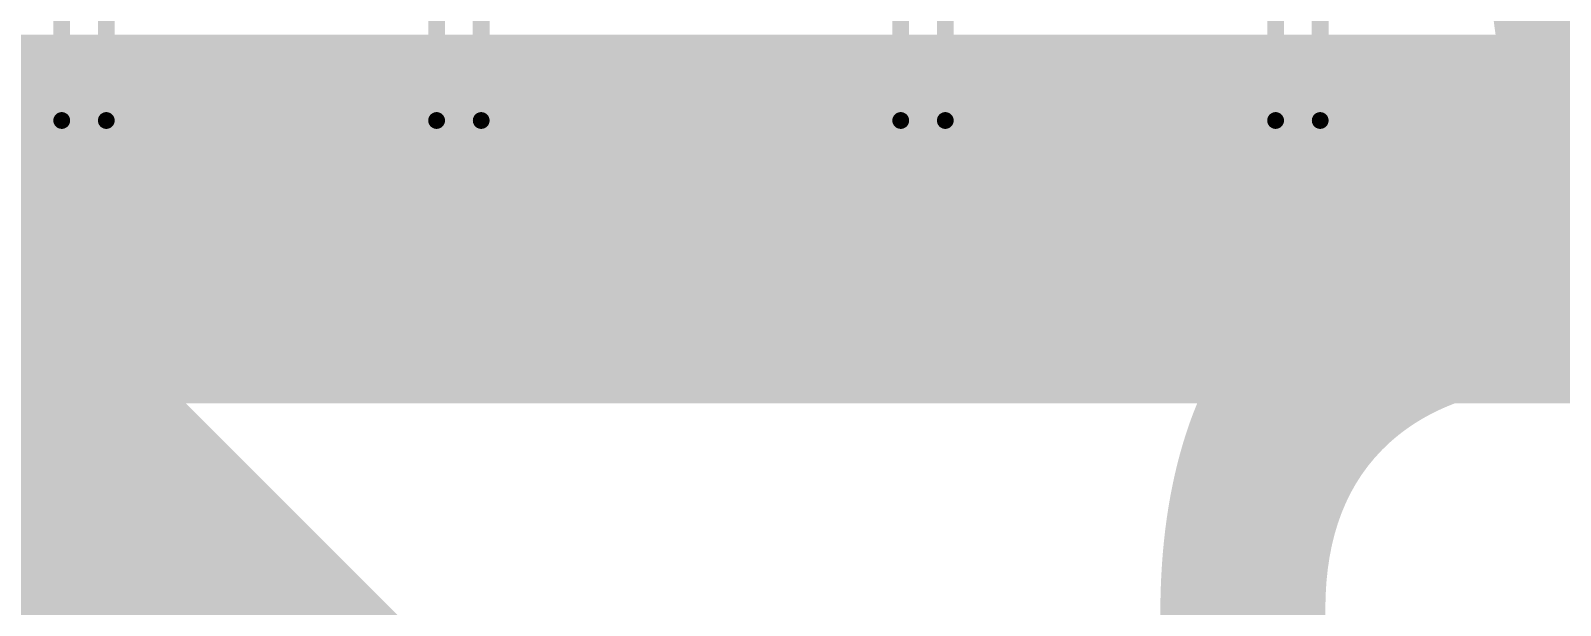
# Model space of a CAD drawing. Header units: inches. Extents: x -6 to 5433, y -4 to 5447.
# Drawn here: x 5.858 to 7.015, y 29.92 to 30.356 of the extents above; entities that cross this region are included whole.
import ezdxf

# ---------------------------------------------------------------- set-up
doc = ezdxf.new("R2010")
doc.units = ezdxf.units.IN
for name, color, linetype in [('Bottom Layer', 5, 'Continuous'), ('Bottom Overlay', 54, 'Continuous'), ('Ground', 16, 'Continuous'), ('Mechanical 4', 56, 'Continuous'), ('Top Layer', 1, 'Continuous'), ('Top Overlay', 2, 'Continuous')]:
    doc.layers.add(name, color=color, linetype=linetype)
doc.styles.add('Arial', font='', dxfattribs={"height": 0.2})
doc.styles.add('Arial_Bold', font='', dxfattribs={"height": 0.2})
doc.styles.get('Arial').set_extended_font_data('Arial')
doc.styles.get('Arial_Bold').set_extended_font_data('Arial', bold=True)

# ---------------------------------------------------------------- blocks, each defined once
blk = doc.blocks.new('QTH_030_01_L_D_A_K_TR_154')
at = {"layer": 'Top Overlay', "style": 'Arial'}
blk.add_text('60', height=0.7619999999999999, dxfattribs=at).set_placement((7.21018624, -2.0066))

msp = doc.modelspace()

# ---------------------------------------------------------------- linework, layer by layer
at = {"layer": 'Bottom Layer'}
msp.add_lwpolyline([(4.55450194, 30.2128428, 0.2794, 0.2794, 0), (14.32753294, 30.2128428, 0.2794, 0.2794, 0)], format="xyseb", dxfattribs=at)
at = {"layer": 'Ground'}
msp.add_lwpolyline([(4.8006, 31.10394084, 0.2032, 0.2032, 0), (15.09579404, 20.8087468, 0.2032, 0.2032, 0)], format="xyseb", dxfattribs=at)
at = {"layer": 'Mechanical 4'}
for points in [[(5.8811541, 30.28744514, 0.0127, 0.0127, 0), (5.8811541, 31.07494674, 0.0127, 0.0127, 0)], [(6.516154099999999, 30.28744514, 0.0127, 0.0127, 0), (6.516154099999999, 31.07494674, 0.0127, 0.0127, 0)], [(5.91490562, 30.28744514, 0.0127, 0.0127, 0), (5.91490562, 30.89440862, 0.0127, 0.0127, 0)], [(6.16490512, 30.28744514, 0.0127, 0.0127, 0), (6.16490512, 30.89440862, 0.0127, 0.0127, 0)], [(6.54990562, 30.28744514, 0.0127, 0.0127, 0), (6.54990562, 30.89440862, 0.0127, 0.0127, 0)], [(6.799905119999999, 30.28744514, 0.0127, 0.0127, 0), (6.799905119999999, 30.89440862, 0.0127, 0.0127, 0)], [(6.1986541, 30.28744514, 0.0127, 0.0127, 0), (6.1986541, 30.66994628, 0.0127, 0.0127, 0)], [(6.8336541, 30.28744514, 0.0127, 0.0127, 0), (6.8336541, 30.66994628, 0.0127, 0.0127, 0)], [(5.8811541, 30.28744514, 0.0127, 0.0127, 0), (6.1986541, 30.28744514, 0.0127, 0.0127, 0)], [(6.516154099999999, 30.28744514, 0.0127, 0.0127, 0), (6.8336541, 30.28744514, 0.0127, 0.0127, 0)]]:
    msp.add_lwpolyline(points, format="xyseb", dxfattribs=at)
for points in [[(5.877979099999999, 30.28744514, 0.00635, 0.00635, 1), (5.8843291, 30.28744514, 0.00635, 0.00635, 1)], [(5.877979099999999, 30.28744514, 0.00635, 0.00635, 1), (5.8843291, 30.28744514, 0.00635, 0.00635, 1)], [(5.911730619999999, 30.28744514, 0.00635, 0.00635, 1), (5.91808062, 30.28744514, 0.00635, 0.00635, 1)], [(6.16173012, 30.28744514, 0.00635, 0.00635, 1), (6.168080119999999, 30.28744514, 0.00635, 0.00635, 1)], [(6.1954791, 30.28744514, 0.00635, 0.00635, 1), (6.201829099999999, 30.28744514, 0.00635, 0.00635, 1)], [(6.1954791, 30.28744514, 0.00635, 0.00635, 1), (6.201829099999999, 30.28744514, 0.00635, 0.00635, 1)], [(6.512979099999999, 30.28744514, 0.00635, 0.00635, 1), (6.5193291, 30.28744514, 0.00635, 0.00635, 1)], [(6.512979099999999, 30.28744514, 0.00635, 0.00635, 1), (6.5193291, 30.28744514, 0.00635, 0.00635, 1)], [(6.54673062, 30.28744514, 0.00635, 0.00635, 1), (6.553080619999999, 30.28744514, 0.00635, 0.00635, 1)], [(6.796730119999999, 30.28744514, 0.00635, 0.00635, 1), (6.80308012, 30.28744514, 0.00635, 0.00635, 1)], [(6.8304791, 30.28744514, 0.00635, 0.00635, 1), (6.836829099999999, 30.28744514, 0.00635, 0.00635, 1)], [(6.8304791, 30.28744514, 0.00635, 0.00635, 1), (6.836829099999999, 30.28744514, 0.00635, 0.00635, 1)]]:
    msp.add_lwpolyline(points, format="xyseb", close=True, dxfattribs=at)
at = {"layer": 'Top Layer'}
msp.add_lwpolyline([(4.55450194, 30.2128428, 0.2794, 0.2794, 0), (13.88064534, 30.2128428, 0.2794, 0.2794, 0)], format="xyseb", dxfattribs=at)

# ---------------------------------------------------------------- block references
at = {"rotation": 180}
msp.add_blockref('QTH_030_01_L_D_A_K_TR_154', (15.3105993, 28.85674696), dxfattribs=at)

# ---------------------------------------------------------------- texts
at = {"layer": 'Bottom Overlay', "style": 'Arial_Bold', "text_generation_flag": 2}
msp.add_text('RUN', height=0.7619999999999999, rotation=270, dxfattribs=at).set_placement((6.72344604, 28.76882994))

doc.saveas('drawing.dxf')
